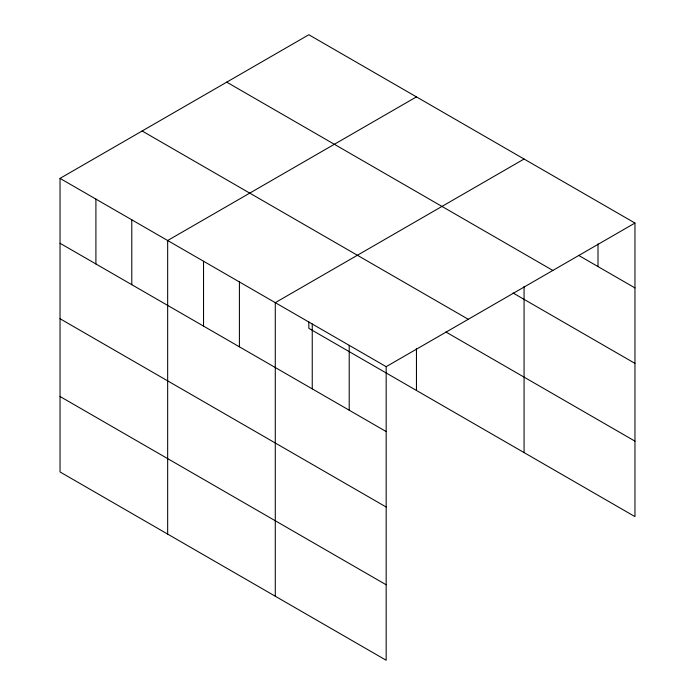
<?xml version="1.0" encoding="UTF-8"?>
<svg xmlns="http://www.w3.org/2000/svg" width="695" height="695" viewBox="0 0 695 695"><rect width="100%" height="100%" fill="white"/><g stroke="black" fill="none" stroke-linecap="round" stroke-linejoin="round"><path stroke-width="1.04" d="M60.039 178.389L386.168 366.682L386.168 660.25L60.039 471.957L60.039 178.389L308.832 34.75L634.961 223.043L634.961 516.611L308.832 328.318L308.832 321.855M416.453 96.883L167.66 240.522L167.66 534.099M524.073 159.025L275.281 302.664L275.281 596.232M386.168 366.682L634.961 223.043M578.596 255.369L634.961 287.912M226.726 82.149L552.864 270.442M513.04 292.995L634.961 363.381M142.136 130.99L468.274 319.283M445.886 331.984L634.961 441.143M60.039 243.259L386.168 431.552M60.039 318.736L386.168 507.02M60.039 396.489L386.168 584.782M598.004 243.867L598.004 266.576M524.073 286.427L524.073 452.593M416.453 348.412L416.453 390.46M349.211 345.337L349.211 410.215M312.246 324L312.246 388.87M239.41 281.953L239.41 346.822M203.539 261.233L203.539 326.111M131.789 219.811L131.789 284.689M95.91 199.1L95.91 263.97"/></g></svg>
